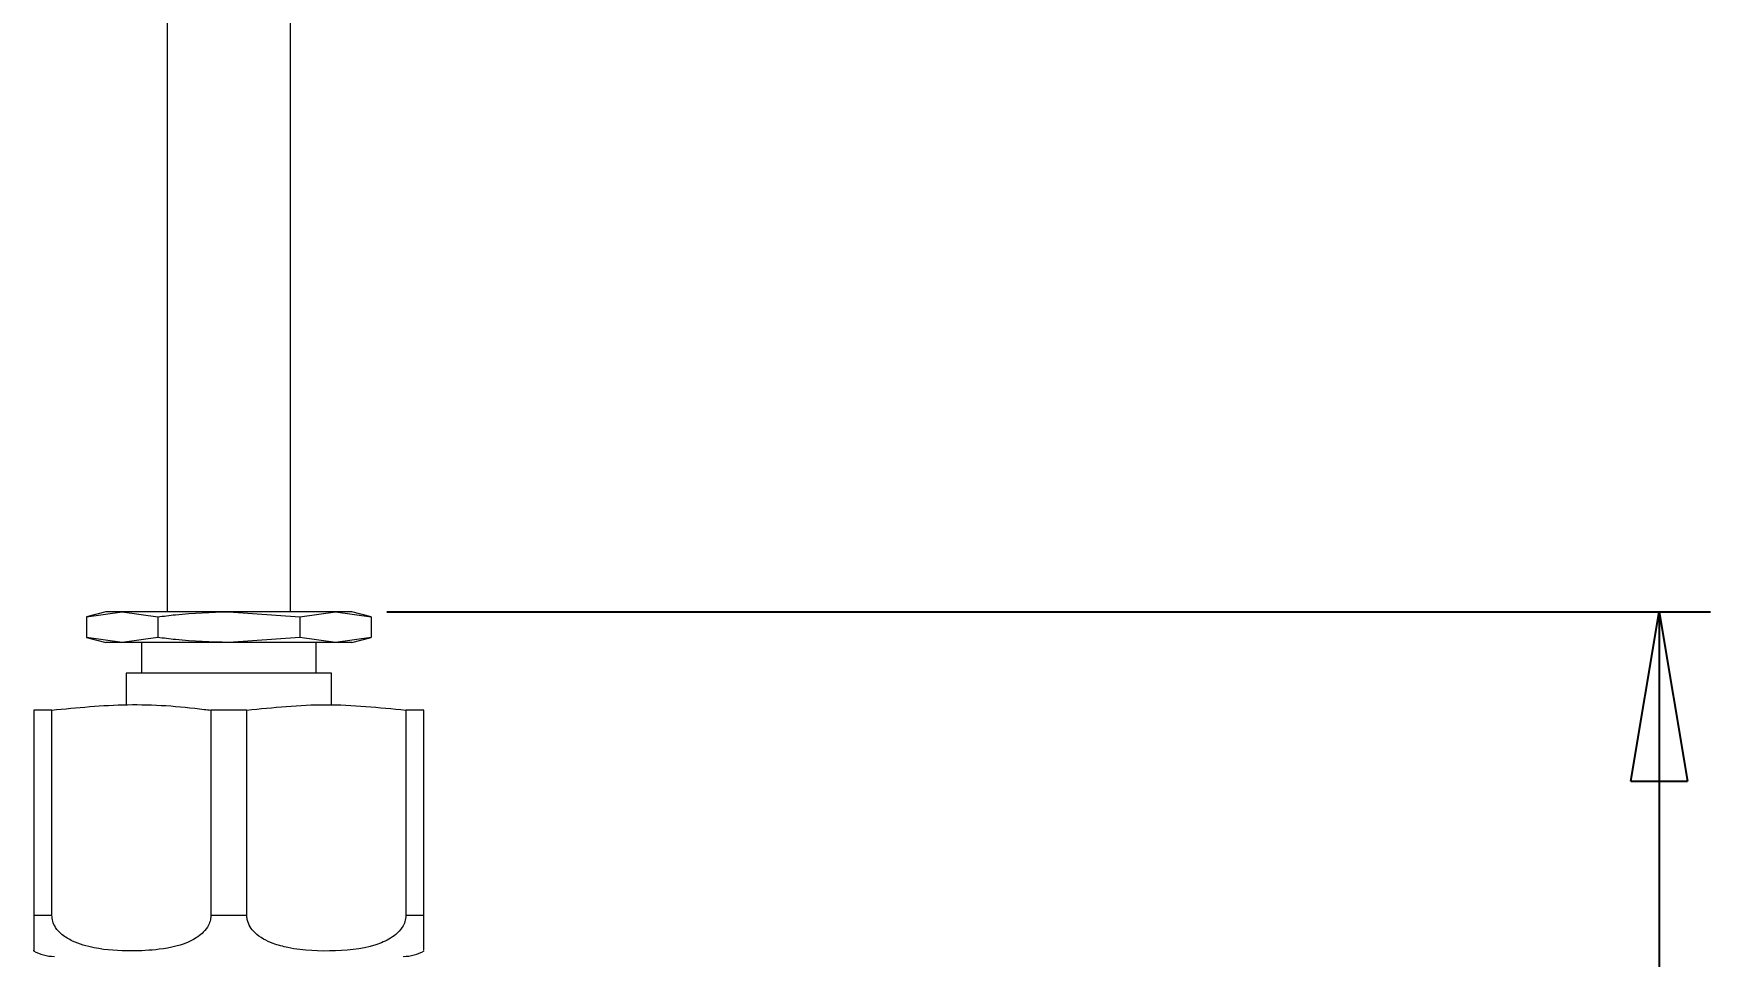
# Model space of a CAD drawing. Header units: millimetres. Extents: x 72 to 994, y 217 to 1414.
# Drawn here: x 830.4 to 993.8, y 810.8 to 900.8 of the extents above; entities that cross this region are included whole.
import ezdxf

# ---------------------------------------------------------------- set-up
doc = ezdxf.new("R2010")
doc.units = ezdxf.units.MM
doc.header["$LTSCALE"] = 5
doc.layers.add('LEVEL0', color=179, linetype='Continuous')
doc.styles.add('SLDTEXTSTYLE0', font='TXT', dxfattribs={"width": 0.75})
doc.dimstyles.new('SLDDIMSTYLE0', dxfattribs={"dimtxt": 17.5, "dimasz": 16.51, "dimexe": 0, "dimexo": 0.0625, "dimgap": 4.375, "dimtad": 1, "dimdec": 0, "dimlfac": 0.5, "dimrnd": 1e-09, "dimzin": 12, "dimdsep": 46, "dimtxsty": 'SLDTEXTSTYLE0', "dimblk1": 'CLOSED', "dimblk2": 'CLOSED', "dimsah": 1, "dimcen": 0.09, "dimadec": 0, "dimazin": 3, "dimtfac": 1, "dimtdec": 0, "dimtofl": 0, "dimtmove": 0, "dimatfit": 3, "dimldrblk": 'CLOSED', "dimfxl": 0, "dimfrac": 2, "dimtolj": 1, "dimtzin": 12, "dimarcsym": 0})

# ---------------------------------------------------------------- blocks, each defined once
blk = doc.blocks.new('_CLOSED')
at = {"color": 0, "linetype": 'ByBlock', "lineweight": -2}
for p, q in [((-1, 0.166667), (0, 0)), ((-1, 0.166667), (-1, -0.166667)), ((0, 0), (-1, -0.166667)), ((0, 0), (-1, 0))]:
    blk.add_line(p, q, dxfattribs=at)
blk = doc.blocks.new('_D_8')
at = {"layer": 'LEVEL0', "color": 7}
for p, q in [((864.78, 844.43), (993.79, 844.43)), ((988.79, 844.43), (988.79, 216.85)), ((905.79, 216.85), (993.79, 216.85))]:
    blk.add_line(p, q, dxfattribs=at)
at = {"layer": 'LEVEL0', "color": 7, "xscale": 16.51, "yscale": 16.51}
for p, rotation in [((988.79, 844.43, -12.2), 90.0000000000004), ((988.79, 216.85, -12.2), 270.0000000000004)]:
    blk.add_blockref('_CLOSED', p, dxfattribs=dict(at, rotation=rotation))
at = {"layer": 'LEVEL0', "color": 7, "insert": (966.23, 498.07, -12.2), "char_height": 17.5, "attachment_point": 1, "rotation": 90, "style": 'SLDTEXTSTYLE0'}
blk.add_mtext('314', dxfattribs=at)

msp = doc.modelspace()

# ---------------------------------------------------------------- linework, layer by layer
at = {"color": 7, "linetype": 'Continuous', "lineweight": 15}
for p, q in [((843.39, 925.53), (843.39, 844.43)), ((855.39, 844.43), (855.39, 925.53)), ((837.39, 844.43), (835.53, 843.93)), ((835.53, 843.93), (839, 844.43)), ((835.53, 843.93), (835.53, 841.92)), ((839, 844.43), (837.39, 844.43)), ((839, 844.43), (842.46, 843.93)), ((849.39, 844.43), (839, 844.43)), ((842.46, 843.93), (842.46, 841.92)), ((849.39, 844.43), (856.32, 843.93)), ((859.78, 844.43), (849.39, 844.43)), ((856.32, 843.93), (859.78, 844.43)), ((856.32, 843.93), (856.32, 841.92)), ((859.78, 844.43), (863.25, 843.93)), ((861.39, 844.43), (859.78, 844.43)), ((863.25, 843.93), (861.39, 844.43)), ((863.25, 843.93), (863.25, 841.92)), ((835.53, 841.92), (837.39, 841.43)), ((839, 841.43), (835.53, 841.92)), ((842.46, 841.92), (839, 841.43)), ((856.32, 841.92), (849.39, 841.43)), ((859.78, 841.43), (856.32, 841.92)), ((863.25, 841.92), (859.78, 841.43)), ((861.39, 841.43), (863.25, 841.92)), ((839, 841.43), (837.39, 841.43)), ((849.39, 841.43), (839, 841.43)), ((840.89, 841.43), (840.89, 838.43)), ((859.78, 841.43), (849.39, 841.43)), ((857.89, 838.43), (857.89, 841.43)), ((861.39, 841.43), (859.78, 841.43)), ((839.39, 838.43), (839.39, 835.36)), ((859.39, 838.43), (839.39, 838.43)), ((859.39, 835.33), (859.39, 838.43)), ((830.39, 834.84), (830.39, 814.83)), ((832.14, 834.84), (830.39, 834.84)), ((832.14, 814.83), (832.14, 834.84)), ((847.64, 834.84), (847.64, 814.83)), ((851.14, 834.84), (847.64, 834.84)), ((851.14, 814.83), (851.14, 834.84)), ((866.64, 834.84), (866.64, 814.83)), ((868.39, 834.84), (866.64, 834.84)), ((868.39, 814.83), (868.39, 834.84))]:
    msp.add_line(p, q, dxfattribs=at)
at = {"color": 8, "linetype": 'Continuous', "lineweight": 0}
for p, q in [((832.14, 814.83), (830.39, 814.83)), ((851.14, 814.83), (847.64, 814.83)), ((868.39, 814.83), (866.64, 814.83))]:
    msp.add_line(p, q, dxfattribs=at)
at = {"color": 7, "linetype": 'Continuous', "lineweight": 15}
for centre, start, end in [((832.39, 814.83), 239.4285, 270), ((866.39, 814.83), 270, 300.6116)]:
    msp.add_arc(centre, 4, start, end, dxfattribs=at)
for points, knots in [([(842.46, 843.93), (843.04, 844), (845.33, 844.3), (847.65, 844.37), (849.39, 844.43)], [0, 0, 0, 0, 0.2496834, 1, 1, 1, 1]), ([(849.39, 841.43), (847.65, 841.48), (845.33, 841.55), (843.04, 841.85), (842.46, 841.92)], [0, 0, 0, 0, 0.750317, 1, 1, 1, 1]), ([(832.14, 834.84), (834.6, 835.08), (839.55, 835.59), (844.73, 835.21), (847.42, 834.86), (847.64, 834.84)], [0, 0, 0, 0, 0.476228, 0.958474, 1, 1, 1, 1]), ([(851.14, 834.84), (853.71, 835.1), (858.87, 835.64), (864.04, 835.1), (866.64, 834.84)], [0, 0, 0, 0, 0.496593, 1, 1, 1, 1]), ([(830.39, 814.83), (830.39, 814.62), (830.39, 814.21), (830.39, 813.55), (830.39, 812.76), (830.39, 811.66), (830.39, 811.27), (830.39, 811.41), (830.39, 811.44)], [0, 0, 0, 0, 0.059324, 0.118392, 0.217295, 0.392409, 0.897642, 1, 1, 1, 1]), ([(847.64, 814.83), (847.63, 814.69), (847.61, 814.35), (847.38, 813.77), (846.81, 813.01), (845.23, 811.98), (842.79, 811.47), (839.59, 811.3), (836.73, 811.48), (834.45, 812.11), (833.18, 812.86), (832.53, 813.55), (832.2, 814.22), (832.16, 814.64), (832.14, 814.83)], [0, 0, 0, 0, 0.020179, 0.048214, 0.091539, 0.163827, 0.348249, 0.499845, 0.702734, 0.826407, 0.89091, 0.939429, 0.97254, 1, 1, 1, 1]), ([(866.64, 814.83), (866.62, 814.62), (866.58, 814.21), (866.25, 813.55), (865.51, 812.76), (863.36, 811.64), (859.75, 811.27), (856.18, 811.39), (853.53, 812.09), (852.22, 812.76), (851.44, 813.69), (851.18, 814.3), (851.15, 814.69), (851.14, 814.83)], [0, 0, 0, 0, 0.029665, 0.059203, 0.10866, 0.196227, 0.448873, 0.709496, 0.792817, 0.905288, 0.942714, 0.980473, 1, 1, 1, 1]), ([(868.39, 811.44), (868.39, 811.45), (868.39, 811.45), (868.39, 812.09), (868.39, 812.76), (868.39, 813.69), (868.39, 814.3), (868.39, 814.69), (868.39, 814.83)], [0, 0, 0, 0, 0.41895, 0.585603, 0.810563, 0.885419, 0.960943, 1, 1, 1, 1])]:
    msp.add_open_spline(points, degree=3, knots=knots, dxfattribs=at)

# ---------------------------------------------------------------- dimensions: what is measured, and where the dimension line sits
at = {"layer": 'LEVEL0', "color": 7}
dim = msp.add_linear_dim(base=(988.79, 216.85), p1=(859.78, 844.43), p2=(900.79, 216.85), angle=90, dimstyle='SLDDIMSTYLE0', dxfattribs=at)
dim.commit()
dim.dimension.update_dxf_attribs({"geometry": '_D_8', "text_midpoint": (988.79, 524.57), "dimtype": 160})

doc.saveas('drawing.dxf')
